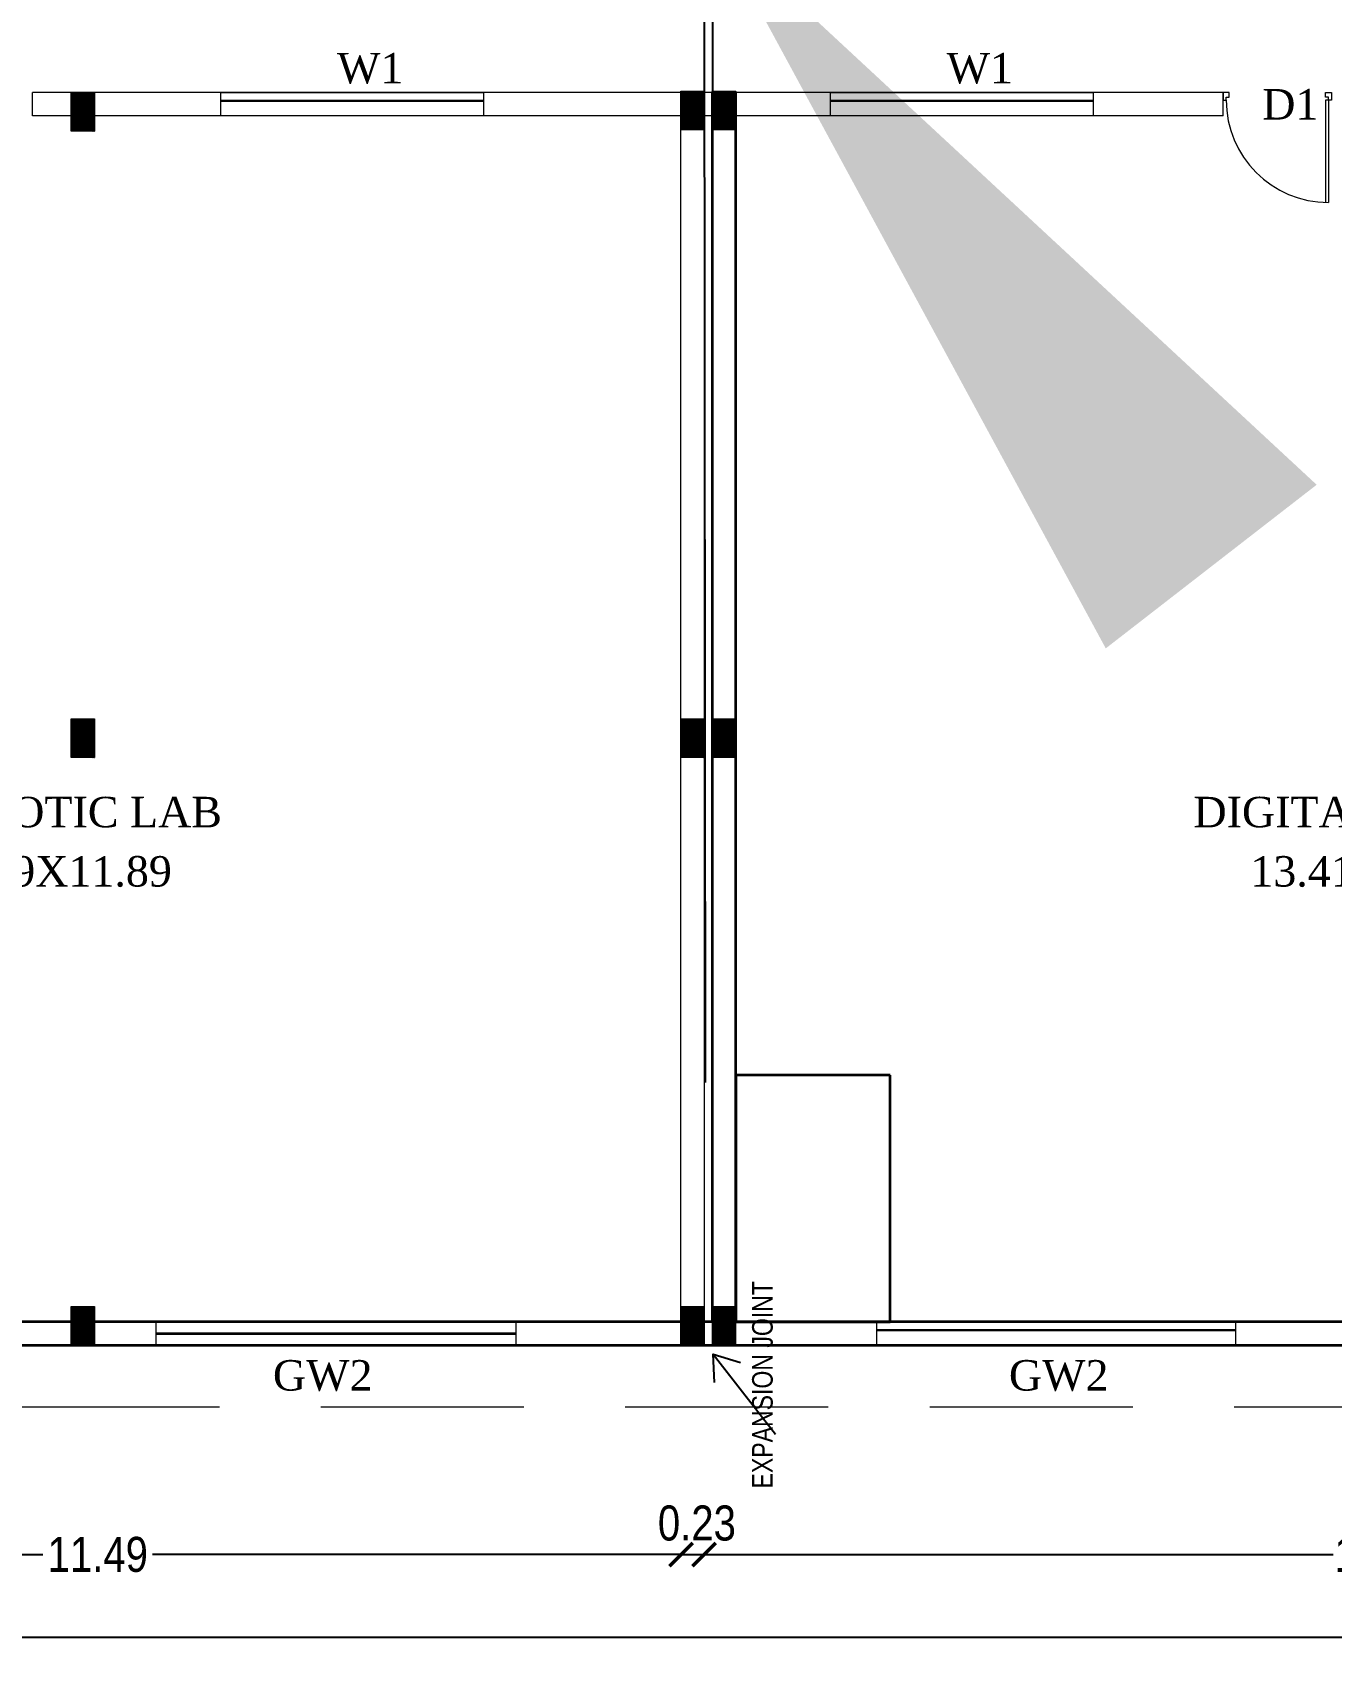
# Model space of a CAD drawing. Header units: metres. Extents: x 43 to 977, y 102 to 459.
# Drawn here: x 807.05 to 819.85, y 136.76 to 152.8 of the extents above; entities that cross this region are included whole.
import ezdxf

# ---------------------------------------------------------------- set-up
doc = ezdxf.new("R2010")
doc.units = ezdxf.units.M
doc.header["$MEASUREMENT"] = 0
doc.header["$PDMODE"] = 3
doc.linetypes.add('HIDDEN', pattern=[0.375, 0.25, -0.125])
doc.layers.get('0').update_dxf_attribs({"lineweight": 0})
doc.layers.get('Defpoints').update_dxf_attribs({"lineweight": 0})
for name, color, linetype, lineweight in [('BLK_1_FLR_3_BLT_UP_AREA', 4, 'Continuous', 35), ('BLK_1_FLR_3_CARPET_AREA', 10, 'Continuous', 35), ('BLK_1_FLR_3_WC_BATH', 7, 'Continuous', 35), ('Column', 1, 'Continuous', 0), ('DOOR', 1, 'Continuous', 0), ('fence', 15, 'Continuous', 0), ('HAT', 1, 'Continuous', 0), ('hatch', 7, 'Continuous', 0), ('main wall', 150, 'Continuous', 0), ('RTEXT', 4, 'Continuous', 0), ('TE', 9, 'Continuous', 0), ('TEXT', 130, 'Continuous', 0), ('WALL', 7, 'Continuous', 0), ('WIN', 13, 'Continuous', 0)]:
    doc.layers.add(name, color=color, linetype=linetype, lineweight=lineweight)
doc.styles.add('ARIAL NARROW', font='')
doc.styles.add('RTEXT', font='arial.ttf', dxfattribs={"width": 0.8, "height": 8})
doc.styles.add('style2', font='romantic.ttf')
doc.styles.add('visa', font='swissc.ttf')
doc.styles.get('ARIAL NARROW').set_extended_font_data('Lydian BT')
doc.dimstyles.new('Copy of o3 400', dxfattribs={"dimscale": 0.23, "dimtxt": 0.9, "dimasz": 1, "dimexe": 5, "dimexo": 9, "dimgap": 0.23, "dimtad": 0, "dimlfac": 4, "dimzin": 3, "dimdsep": 46, "dimtxsty": 'visa', "dimblk": 'ARCHTICK', "dimcen": 0.09, "dimse1": 1, "dimse2": 1, "dimclrd": 7, "dimclre": 256, "dimclrt": 7, "dimadec": 0, "dimazin": 0, "dimtfac": 0.23, "dimtofl": 0, "dimtmove": 2, "dimatfit": 1, "dimldrblk": 'ARCHTICK', "dimfxl": 0, "dimtolj": 1, "dimtzin": 0, "dimarcsym": 0})
doc.dimstyles.new('Copy(2) of S-2', dxfattribs={"dimtxt": 10.5, "dimasz": 8, "dimexe": 2, "dimexo": 50, "dimgap": 5, "dimtad": 0, "dimtoh": 1, "dimdec": 1, "dimzin": 0, "dimdsep": 46, "dimlunit": 4, "dimtxsty": 'ARIAL NARROW', "dimcen": 0.09, "dimdle": 3, "dimse1": 1, "dimse2": 1, "dimclrd": 7, "dimclre": 13, "dimclrt": 7, "dimadec": 0, "dimazin": 0, "dimtfac": 1, "dimtdec": 1, "dimtofl": 0, "dimtmove": 0, "dimatfit": 3, "dimfxl": 0, "dimtolj": 1, "dimtzin": 0, "dimlwd": 13, "dimarcsym": 0})
doc.dimstyles.new('o3', dxfattribs={"dimscale": 0.23, "dimtxt": 0.9, "dimasz": 1, "dimexe": 5, "dimexo": 9, "dimgap": 0.23, "dimtad": 0, "dimzin": 3, "dimdsep": 46, "dimtxsty": 'visa', "dimblk": 'ARCHTICK', "dimcen": 0.09, "dimse1": 1, "dimse2": 1, "dimclrd": 7, "dimclre": 256, "dimclrt": 7, "dimadec": 0, "dimazin": 0, "dimtfac": 0.23, "dimtofl": 0, "dimtmove": 2, "dimatfit": 1, "dimldrblk": 'ARCHTICK', "dimfxl": 0, "dimtolj": 1, "dimtzin": 0, "dimarcsym": 0})

# ---------------------------------------------------------------- blocks, each defined once
blk = doc.blocks.new('reterte')
for p, q in [((81308.78, 63026.8), (81308.78, 63060.8)), ((81309.78, 63026.8), (81309.78, 63060.79)), ((81308.78, 63026.8), (81309.78, 63026.8))]:
    blk.add_line(p, q)
for points in [[(81307.78, 63026.8), (81308.78, 63026.8), (81308.78, 63025.8), (81309.78, 63025.8), (81309.78, 63024.3), (81307.78, 63024.3)], [(81343.78, 63026.8), (81342.78, 63026.8), (81342.78, 63025.8), (81341.78, 63025.8), (81341.78, 63024.3), (81343.78, 63024.3)]]:
    blk.add_lwpolyline(points, close=True)
blk.add_arc((81308.78, 63026.8), 34, 0, 90)
blk = doc.blocks.new('_ArchTick')
at = {"color": 0, "const_width": 0.15}
blk.add_lwpolyline([(-0.5, -0.5), (0.5, 0.5)], dxfattribs=at)
blk = doc.blocks.new('*D61')
at = {"layer": 'Defpoints', "color": 0, "lineweight": 30}
for p in [(801.942, 140.782), (813.437, 140.782), (813.437, 137.802)]:
    blk.add_point(p, dxfattribs=at)
at = {"layer": 'WALL', "color": 7, "lineweight": -2}
for p, q in [((801.942, 137.802), (807.15, 137.802)), ((813.437, 137.802), (808.229, 137.802))]:
    blk.add_line(p, q, dxfattribs=at)
at = {"layer": 'WALL', "color": 7, "lineweight": -2, "xscale": 0.23, "yscale": 0.23, "zscale": 0.23, "rotation": 180}
blk.add_blockref('_ArchTick', (801.942, 137.802), dxfattribs=at)
at = {"layer": 'WALL', "color": 7, "lineweight": -2, "xscale": 0.23, "yscale": 0.23, "zscale": 0.23}
blk.add_blockref('_ArchTick', (813.437, 137.802), dxfattribs=at)
at = {"layer": 'WALL', "color": 7, "insert": (807.69, 137.802), "char_height": 0.345, "attachment_point": 5, "style": 'visa'}
blk.add_mtext('\\A1;11.49', dxfattribs=at)
blk = doc.blocks.new('*D62')
at = {"layer": 'Defpoints', "color": 0, "lineweight": 30}
for p in [(813.437, 140.782), (813.666, 140.748), (813.666, 137.802)]:
    blk.add_point(p, dxfattribs=at)
at = {"layer": 'WALL', "color": 7, "lineweight": -2}
blk.add_line((813.437, 137.802), (813.666, 137.802), dxfattribs=at)
at = {"layer": 'WALL', "color": 7, "lineweight": -2, "xscale": 0.23, "yscale": 0.23, "zscale": 0.23, "rotation": 180}
blk.add_blockref('_ArchTick', (813.437, 137.802), dxfattribs=at)
at = {"layer": 'WALL', "color": 7, "lineweight": -2, "xscale": 0.23, "yscale": 0.23, "zscale": 0.23}
blk.add_blockref('_ArchTick', (813.666, 137.802), dxfattribs=at)
at = {"layer": 'WALL', "color": 7, "insert": (813.594, 138.111), "char_height": 0.345, "attachment_point": 5, "style": 'visa'}
blk.add_mtext('\\A1;0.23', dxfattribs=at)
blk = doc.blocks.new('*D63')
at = {"layer": 'Defpoints', "color": 0, "lineweight": 30}
for p in [(813.666, 140.748), (827.079, 140.748), (827.079, 137.802)]:
    blk.add_point(p, dxfattribs=at)
at = {"layer": 'WALL', "color": 7, "lineweight": -2}
for p, q in [((813.666, 137.802), (819.864, 137.802)), ((827.079, 137.802), (820.881, 137.802))]:
    blk.add_line(p, q, dxfattribs=at)
at = {"layer": 'WALL', "color": 7, "lineweight": -2, "xscale": 0.23, "yscale": 0.23, "zscale": 0.23, "rotation": 180}
blk.add_blockref('_ArchTick', (813.666, 137.802), dxfattribs=at)
at = {"layer": 'WALL', "color": 7, "lineweight": -2, "xscale": 0.23, "yscale": 0.23, "zscale": 0.23}
blk.add_blockref('_ArchTick', (827.079, 137.802), dxfattribs=at)
at = {"layer": 'WALL', "color": 7, "insert": (820.372, 137.802), "char_height": 0.345, "attachment_point": 5, "style": 'visa'}
blk.add_mtext('\\A1;13.41', dxfattribs=at)
blk = doc.blocks.new('*D69')
at = {"layer": 'Defpoints', "color": 0, "lineweight": 30}
for p in [(760.209, 140.534), (831.079, 140.301), (831.079, 136.985)]:
    blk.add_point(p, dxfattribs=at)
at = {"layer": 'WALL', "color": 7, "lineweight": -2}
for p, q in [((760.209, 136.985), (795.098, 136.985)), ((831.079, 136.985), (796.191, 136.985))]:
    blk.add_line(p, q, dxfattribs=at)
at = {"layer": 'WALL', "color": 7, "lineweight": -2, "xscale": 0.23, "yscale": 0.23, "zscale": 0.23, "rotation": 180}
blk.add_blockref('_ArchTick', (760.209, 136.985), dxfattribs=at)
at = {"layer": 'WALL', "color": 7, "lineweight": -2, "xscale": 0.23, "yscale": 0.23, "zscale": 0.23}
blk.add_blockref('_ArchTick', (831.079, 136.985), dxfattribs=at)
at = {"layer": 'WALL', "color": 7, "insert": (795.644, 136.985), "char_height": 0.345, "attachment_point": 5, "style": 'visa'}
blk.add_mtext('\\A1;70.87', dxfattribs=at)

msp = doc.modelspace()

# ---------------------------------------------------------------- hatches: boundary and pattern name
at = {"layer": 'hatch'}
h = msp.add_hatch(dxfattribs=at)
h.set_pattern_fill('ANSI31', color=256, scale=0.025396, style=0)
h.set_pattern_definition([(45, (-4631.6691028, 1817.5688755), (-0.0022447263868, 0.0022447263868), [])])
h.paths.add_polyline_path([(807.65691, 152.20817), (807.42835, 152.20817), (807.42835, 151.82723), (807.65691, 151.82723)])
h = msp.add_hatch(dxfattribs=at)
h.set_pattern_fill('ANSI31', color=256, scale=0.025396, style=0)
h.set_pattern_definition([(45, (-4625.6602077, 1817.5836858), (-0.0022447263868, 0.0022447263868), [])])
h.paths.add_polyline_path([(813.66581, 152.22298), (813.43724, 152.22298), (813.43724, 151.84204), (813.66581, 151.84204)])
h = msp.add_hatch(dxfattribs=at)
h.set_pattern_fill('ANSI31', color=256, scale=0.025396, style=0)
h.set_pattern_definition([(45, (-4625.3512854, 1817.5836858), (-0.0022447263868, 0.0022447263868), [])])
h.paths.add_polyline_path([(813.97473, 152.22298), (813.74616, 152.22298), (813.74616, 151.84204), (813.97473, 151.84204)])
h = msp.add_hatch(dxfattribs=at)
h.set_pattern_fill('ANSI31', color=256, scale=0.025396, style=0)
h.set_pattern_definition([(45, (-4631.6691028, 1811.3976038), (-0.0022447263868, 0.0022447263868), [])])
h.paths.add_polyline_path([(807.65691, 146.0369), (807.42835, 146.0369), (807.42835, 145.65595), (807.65691, 145.65595)])
h = msp.add_hatch(dxfattribs=at)
h.set_pattern_fill('ANSI31', color=256, scale=0.025396, style=0)
h.set_pattern_definition([(45, (-4625.6543763, 1811.3976038), (-0.0022447263868, 0.0022447263868), [])])
h.paths.add_polyline_path([(813.67164, 146.0369), (813.44307, 146.0369), (813.44307, 145.65595), (813.67164, 145.65595)])
h = msp.add_hatch(dxfattribs=at)
h.set_pattern_fill('ANSI31', color=256, scale=0.025396, style=0)
h.set_pattern_definition([(45, (-4625.345454, 1811.3976038), (-0.0022447263868, 0.0022447263868), [])])
h.paths.add_polyline_path([(813.98056, 146.0369), (813.752, 146.0369), (813.752, 145.65595), (813.98056, 145.65595)])
h = msp.add_hatch(dxfattribs=at)
h.set_pattern_fill('ANSI31', color=256, scale=0.025396, style=0)
h.set_pattern_definition([(45, (-4631.6691028, 1805.6072747), (-0.0022447263868, 0.0022447263868), [])])
h.paths.add_polyline_path([(807.65691, 140.24657), (807.42835, 140.24657), (807.42835, 139.86563), (807.65691, 139.86563)])
h = msp.add_hatch(dxfattribs=at)
h.set_pattern_fill('ANSI31', color=256, scale=0.025396, style=0)
h.set_pattern_definition([(45, (-4625.6602077, 1805.6072747), (-0.0022447263868, 0.0022447263868), [])])
h.paths.add_polyline_path([(813.66581, 140.24657), (813.43724, 140.24657), (813.43724, 139.86563), (813.66581, 139.86563)])
h = msp.add_hatch(dxfattribs=at)
h.set_pattern_fill('ANSI31', color=256, scale=0.025396, style=0)
h.set_pattern_definition([(45, (-4625.3512854, 1805.6072747), (-0.0022447263868, 0.0022447263868), [])])
h.paths.add_polyline_path([(813.97473, 140.24657), (813.74616, 140.24657), (813.74616, 139.86563), (813.97473, 139.86563)])

# ---------------------------------------------------------------- linework, layer by layer
at = {"layer": 'BLK_1_FLR_3_BLT_UP_AREA', "color": 26, "lineweight": 35}
msp.add_lwpolyline([(827.72315, 192.00623), (828.04232, 191.04238), (828.34945, 190.07463), (828.64451, 189.10312), (828.92743, 188.12802), (829.19819, 187.14946), (829.45673, 186.16761), (829.70302, 185.18261), (829.93701, 184.19462), (830.15868, 183.2038), (830.36799, 182.21028), (830.74939, 180.21582), (830.92143, 179.21518), (830.98658, 178.81537), (831.08098, 178.21247), (831.08261, 139.86355), (760.21154, 139.86355)], dxfattribs=at)
at = {"layer": 'BLK_1_FLR_3_CARPET_AREA', "color": 15, "lineweight": 35, "ltscale": 20}
msp.add_lwpolyline([(820.07148, 140.09419), (813.9764, 140.09419), (813.9764, 152.21067), (813.7445, 152.21067), (813.7445, 140.09669), (796.08222, 140.09419)], dxfattribs=at)
at = {"layer": 'BLK_1_FLR_3_WC_BATH', "color": 3, "lineweight": 35, "ltscale": 20}
msp.add_lwpolyline([(815.50017, 142.52755), (813.9764, 142.52755), (813.9764, 140.09419), (815.50017, 140.09419)], close=True, dxfattribs=at)
at = {"layer": 'Column'}
for points in [[(807.42835, 152.20817), (807.65691, 152.20817), (807.65691, 151.82723), (807.42835, 151.82723)], [(813.43724, 152.22298), (813.66581, 152.22298), (813.66581, 151.84204), (813.43724, 151.84204)], [(813.74616, 152.22298), (813.97473, 152.22298), (813.97473, 151.84204), (813.74616, 151.84204)], [(807.42835, 146.0369), (807.65691, 146.0369), (807.65691, 145.65595), (807.42835, 145.65595)], [(813.44307, 146.0369), (813.67164, 146.0369), (813.67164, 145.65595), (813.44307, 145.65595)], [(813.752, 146.0369), (813.98056, 146.0369), (813.98056, 145.65595), (813.752, 145.65595)], [(807.42835, 140.24657), (807.65691, 140.24657), (807.65691, 139.86563), (807.42835, 139.86563)], [(813.43724, 140.24657), (813.66581, 140.24657), (813.66581, 139.86563), (813.43724, 139.86563)], [(813.74616, 140.24657), (813.97473, 140.24657), (813.97473, 139.86563), (813.74616, 139.86563)]]:
    msp.add_lwpolyline(points, close=True, dxfattribs=at)
at = {"layer": 'fence', "linetype": 'HIDDEN', "ltscale": 8}
msp.add_line((826.88851, 139.25612), (760.20944, 139.25612), dxfattribs=at)
at = {"layer": 'main wall', "linetype": 'HIDDEN', "lineweight": -3, "ltscale": 50}
for p, q in [((813.6659, 154.95364), (813.6768, 140.09419)), ((813.74616, 154.95364), (813.74616, 140.09419))]:
    msp.add_line(p, q, dxfattribs=at)
at = {"layer": 'WALL'}
for p, q in [((807.65691, 152.20817), (807.0474, 152.20817)), ((807.0474, 151.9796), (807.0474, 152.20817)), ((818.77957, 152.20817), (807.65691, 152.20817)), ((808.90396, 151.9796), (808.90396, 152.20817)), ((811.49437, 151.9796), (811.49437, 152.20817)), ((813.74783, 151.99441), (813.74783, 152.22298)), ((813.74992, 151.99234), (813.74992, 152.22091)), ((813.752, 151.99441), (813.752, 152.22298)), ((814.91035, 151.9796), (814.91035, 152.20817)), ((817.50076, 151.9796), (817.50076, 152.20817)), ((818.77957, 151.9796), (818.77957, 152.20817)), ((807.42835, 151.9796), (807.0474, 151.9796)), ((814.17122, 151.9796), (807.65691, 151.9796)), ((818.77957, 151.9796), (813.98056, 151.9796)), ((813.74783, 140.018), (813.74783, 140.24657)), ((813.74992, 140.01593), (813.74992, 140.2445)), ((813.752, 140.018), (813.752, 140.24657)), ((807.42835, 140.09419), (806.81884, 140.09419)), ((808.26642, 140.09419), (807.65691, 140.09419)), ((808.26642, 139.86563), (808.26642, 140.09419)), ((813.752, 140.09419), (811.80919, 140.09419)), ((811.80919, 140.09419), (811.80919, 139.86563)), ((815.36344, 140.09419), (813.98056, 140.09419)), ((815.36344, 140.09419), (815.36344, 139.86563)), ((820.07564, 140.09419), (818.90621, 140.09419)), ((818.90621, 139.86563), (818.90621, 140.09419)), ((808.26642, 139.86563), (806.81884, 139.86563)), ((815.36344, 139.86563), (811.80919, 139.86563)), ((820.91372, 139.86563), (818.90621, 139.86563))]:
    msp.add_line(p, q, dxfattribs=at)
at = {"layer": 'WALL', "ltscale": 45}
for p, q in [((813.43724, 140.24657), (813.43724, 151.84204)), ((813.66581, 151.84204), (813.66581, 140.24657))]:
    msp.add_line(p, q, dxfattribs=at)
at = {"layer": 'WIN', "color": 7}
for p, q in [((808.90396, 152.20817), (811.49437, 152.20817)), ((814.91035, 152.20817), (817.50076, 152.20817)), ((811.49437, 151.9796), (808.90396, 151.9796)), ((817.50076, 151.9796), (814.91035, 151.9796)), ((811.80919, 140.09419), (808.26642, 140.09419)), ((815.36344, 140.09419), (818.90621, 140.09419)), ((808.26642, 139.86563), (811.80919, 139.86563)), ((818.90621, 139.86563), (815.36344, 139.86563))]:
    msp.add_line(p, q, dxfattribs=at)
at = {"layer": 'WIN', "const_width": 0.0254}
for points in [[(808.90396, 152.1273), (811.49437, 152.1273)], [(814.91035, 152.1273), (817.50076, 152.1273)], [(811.80919, 139.97991), (808.26642, 139.97991)], [(815.36344, 140.01332), (818.90621, 140.01332)]]:
    msp.add_lwpolyline(points, dxfattribs=at)

# ---------------------------------------------------------------- block references
at = {"layer": 'DOOR', "xscale": 0.0296529160508135, "yscale": 0.0296529160508135, "zscale": 0.0296529160508135, "rotation": 180}
msp.add_blockref('reterte', (3230.85999, 2021.06256), dxfattribs=at)

# ---------------------------------------------------------------- texts
at = {"layer": 'RTEXT', "style": 'RTEXT', "width": 0.8}
msp.add_text('EXPANSION JOINT', height=0.2031694, rotation=90, dxfattribs=at).set_placement((814.34118, 138.4535))
at = {"layer": 'TEXT', "color": 4, "style": 'style2'}
for s, p in [('W1', (810.04769, 152.29931)), ('W1', (816.05408, 152.29931)), ('D1', (819.16503, 151.94291)), ('ROBOTIC LAB', (805.9055, 144.9688)), ('DIGITAL LIBRARY', (818.48742, 144.9688)), ('11.49X11.89', (806.05409, 144.38476)), ('13.41X11.89', (819.04783, 144.38476)), ('GW2', (809.41615, 139.41839)), ('GW2', (816.6689, 139.41839))]:
    msp.add_text(s, height=0.3, dxfattribs=at).set_placement(p)

# ---------------------------------------------------------------- dimensions: what is measured, and where the dimension line sits
at = {"layer": 'WALL'}
for base, p1, p2, picture, middle in [((813.43724, 137.80231), (801.94226, 140.78152), (813.43724, 140.78152), '*D61', (807.68975, 137.80231)), ((827.07898, 137.80231), (813.66581, 140.74773), (827.07898, 140.74773), '*D63', (820.3724, 137.80231)), ((831.07888, 136.98542), (760.20944, 140.53413), (831.07888, 140.30137), '*D69', (795.64416, 136.98542))]:
    dim = msp.add_linear_dim(base=base, p1=p1, p2=p2, dimstyle='o3', override={"dimtxt": 1.5, "dimpost": '\\X'}, dxfattribs=at)
    dim.commit()
    dim.dimension.update_dxf_attribs({"geometry": picture, "text_midpoint": middle})
dim = msp.add_linear_dim(base=(813.66581, 137.80231), p1=(813.43724, 140.78152), p2=(813.66581, 140.74773), dimstyle='o3', override={"dimtxt": 1.5, "dimpost": '\\X'}, dxfattribs=at)
dim.commit()
dim.dimension.update_dxf_attribs({"geometry": '*D62', "text_midpoint": (813.59386, 138.11097), "dimtype": 160})

# ---------------------------------------------------------------- leaders
at = {"layer": 'HAT', "color": 5, "linetype": 'Continuous', "lineweight": -3}
msp.add_leader([(813.75874, 153.85868), (814.09423, 153.42621)], dimstyle='Copy(2) of S-2', override={"dimgap": 5, "dimtad": 0}, dxfattribs=at)
at = {"layer": 'TE', "color": 22, "ltscale": 20}
msp.add_leader([(813.75456, 139.77805), (814.09006, 139.34557)], dimstyle='Copy of o3 400', override={"dimtxt": 1, "dimldrblk": 'Open90'}, dxfattribs=at)

doc.saveas('drawing.dxf')
